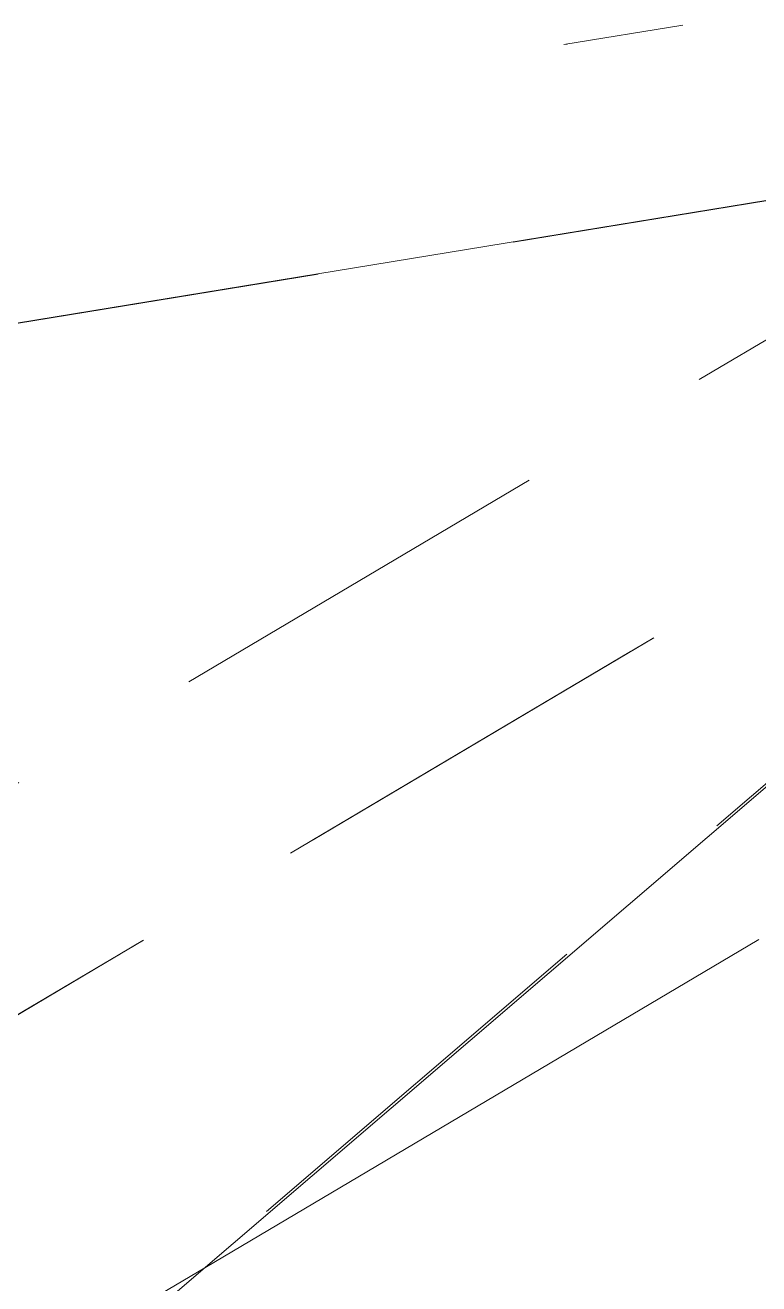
# Model space of a CAD drawing. Header units: millimetres. Extents: x -7970 to 6845, y -11075 to 1978.
# Drawn here: x 463.1 to 522, y -9385.9 to -9284.8 of the extents above; entities that cross this region are included whole.
import ezdxf

# ---------------------------------------------------------------- set-up
doc = ezdxf.new("R2010")
doc.units = ezdxf.units.MM
doc.header["$LTSCALE"] = 5
doc.linetypes.add('DASHED2', pattern=[9.525, 6.35, -3.175])
doc.layers.add('Layer0022', color=7, linetype='Continuous')

msp = doc.modelspace()

# ---------------------------------------------------------------- linework, layer by layer
at = {"layer": 'Layer0022', "color": 7, "linetype": 'DASHED2', "lineweight": 18}
for p, q in [((515.876, -9284.795), (506.335, -9286.356)), ((506.335, -9286.356), (506.586, -9286.309)), ((580.583, -9289.395), (305.845, -9334.37)), ((337.765, -9504.005), (581.249, -9295.441)), ((66.459, -9580.259), (546.394, -9295.951)), ((74.614, -9594.025), (554.549, -9309.717)), ((554.515, -9309.736), (74.614, -9594.025)), ((554.474, -9309.768), (74.614, -9594.026)), ((477.478, -9384.598), (392.928, -9434.684))]:
    msp.add_line(p, q, dxfattribs=at)
at = {"layer": 'Layer0022', "color": 7, "linetype": 'Continuous', "lineweight": 18}
for p, q in [((580.985, -9289.319), (306.247, -9334.295)), ((337.809, -9504.236), (581.651, -9295.365)), ((521.983, -9358.233), (477.478, -9384.598))]:
    msp.add_line(p, q, dxfattribs=at)

doc.saveas('drawing.dxf')
